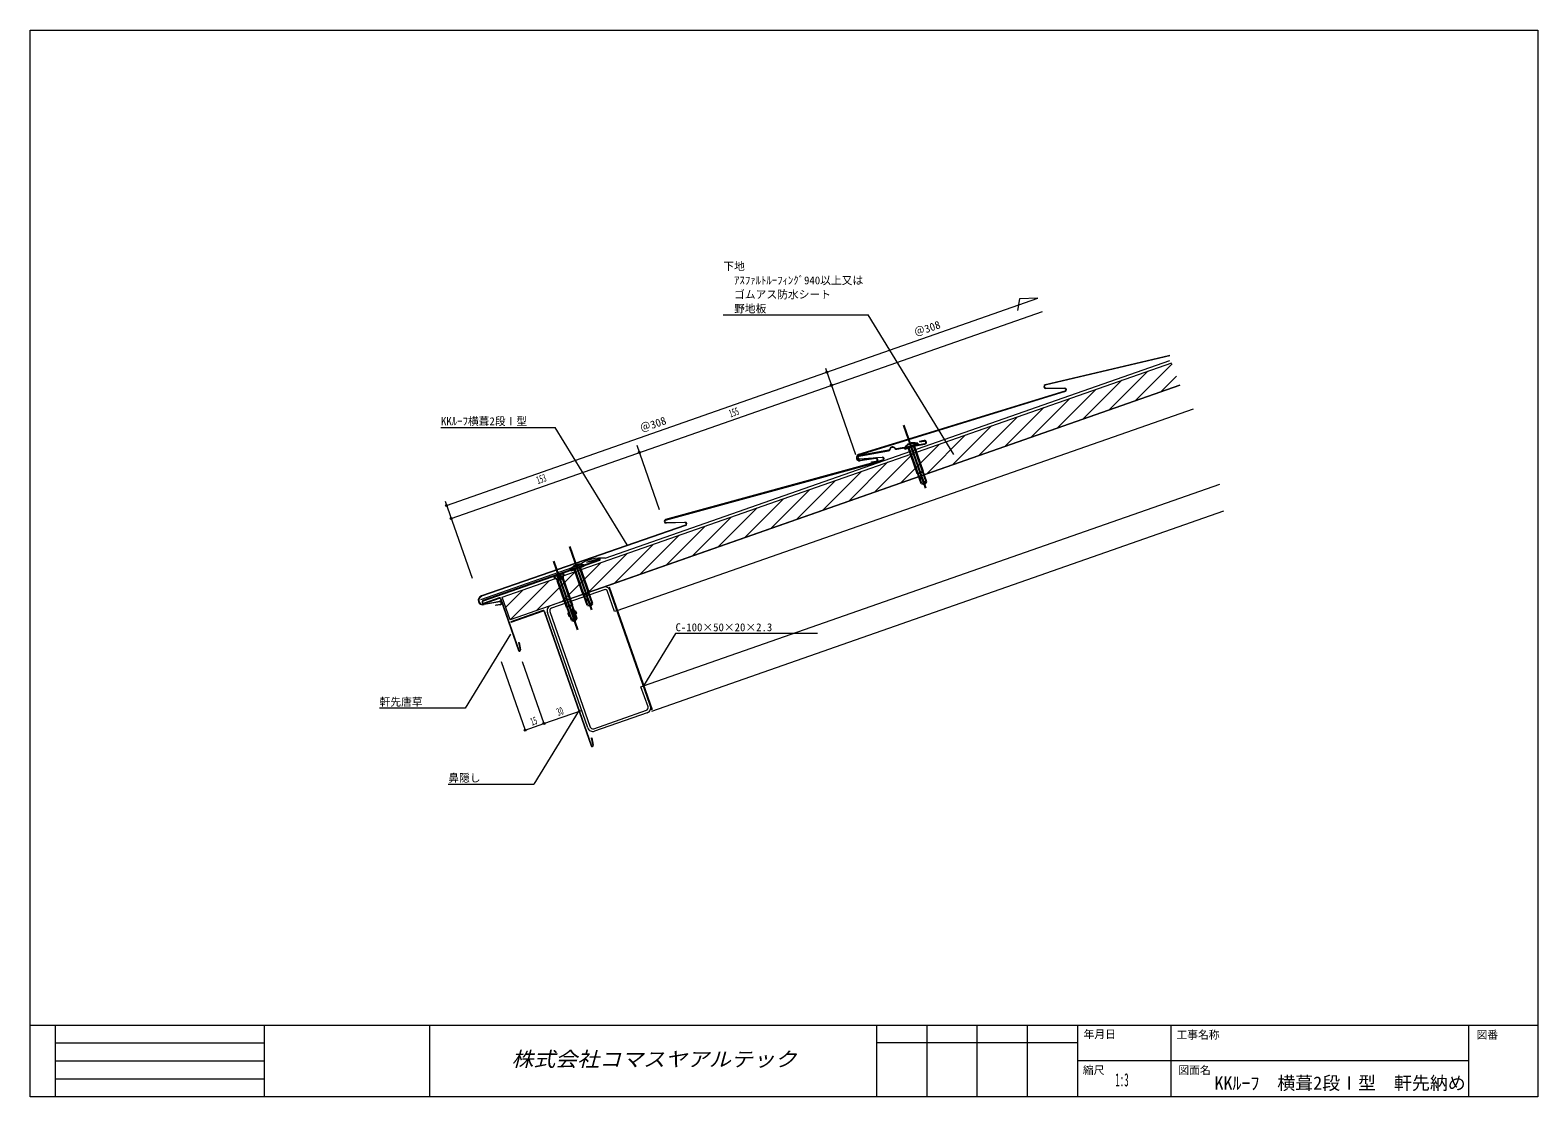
# Model space of a CAD drawing. Units: millimetres, scale not verified. Extents: x -567 to 1761, y -2125 to 401.
# Drawn here: x -567 to 567, y -401 to 401 of the extents above; entities that cross this region are included whole.
import ezdxf
from ezdxf.enums import TextEntityAlignment as Align

# ---------------------------------------------------------------- set-up
doc = ezdxf.new("R2010")
doc.units = ezdxf.units.MM
doc.header["$LTSCALE"] = 3
doc.header["$PDMODE"] = 32
doc.header["$PDSIZE"] = 1.5
for name, color, linetype, lineweight in [('0-0_0', 7, 'Continuous', 18), ('0-1_LAYER001', 7, 'Continuous', 18), ('0-2_LAYER003', 7, 'Continuous', 18), ('0-4_LAYER006', 4, 'Continuous', 18), ('0-5_LAYER007', 4, 'Continuous', 18), ('0-6_LAYER008', 3, 'Continuous', 18)]:
    doc.layers.add(name, color=color, linetype=linetype, lineweight=lineweight)
doc.layers.add('0-3_LAYER004', color=7, linetype='Continuous')
doc.styles.add('HG丸ｺﾞｼｯｸM-PRO', font='')
doc.styles.add('ＭＳ ゴシック', font='')
doc.styles.get('HG丸ｺﾞｼｯｸM-PRO').set_extended_font_data('HG丸ｺﾞｼｯｸM-PRO')
doc.styles.get('ＭＳ ゴシック').set_extended_font_data('MS Gothic')

# ---------------------------------------------------------------- blocks, each defined once
blk = doc.blocks.new('GROUP_17')
at = {"layer": '0-3_LAYER004'}
for p, q in [((-154.993, -49.951), (-173.053, 1.65)), ((-173.311, -9.724), (-165.76, -7.081)), ((-173.145, -10.196), (-170.167, -12.65)), ((-170.794, -8.843), (-168.909, -12.209)), ((-166.109, -11.229), (-170.451, -12.749)), ((-168.277, -7.962), (-167.651, -11.769)), ((-166.392, -11.328), (-165.594, -7.553)), ((-155.9, -41.306), (-166.392, -11.328)), ((-159.105, -31.239), (-166.109, -11.229)), ((-165.594, -7.553), (-165.76, -7.081)), ((-163.447, -32.759), (-170.451, -12.749)), ((-159.675, -42.627), (-170.167, -12.65)), ((-159.105, -31.239), (-163.447, -32.759)), ((-159.675, -42.627), (-157.312, -43.325)), ((-157.792, -40.266), (-159.448, -34.134)), ((-155.9, -41.306), (-157.312, -43.325))]:
    blk.add_line(p, q, dxfattribs=at)
for points in [[(-161.512, -37.379), (-162.298, -37.654), (-161.659, -39.478), (-160.874, -39.203)], [(-157.737, -36.057), (-156.952, -35.783), (-156.313, -37.607), (-157.098, -37.882)]]:
    blk.add_lwpolyline(points, dxfattribs=at)
for centre, radius, start, end in [((-171.31, -11.272), 2.128, 68.95838, 149.62171), ((-168.94, -10.103), 1.802, 65.54816, 153.03193), ((-166.366, -9.517), 2.111, 68.55755, 150.02254), ((-157.778, -43.596), 2.131, 81.44648, 152.95135), ((-178.368, -49.972), 24.674, 31.99767, 39.93432), ((-165.817, -43.091), 8.508, 358.42116, 19.39149)]:
    blk.add_arc(centre, radius, start, end, dxfattribs=at)
blk = doc.blocks.new('GROUP_18')
at = {"layer": '0-3_LAYER004'}
for p, q in [((-144.551, -34.8), (-161.162, 12.661)), ((-160.878, -4.799), (-150.496, -1.165)), ((-160.878, -4.799), (-160.352, -5.251)), ((-160.352, -5.251), (-150.626, -1.847)), ((-150.887, -23.658), (-157.66, -4.308)), ((-147.883, -31.334), (-157.376, -4.209)), ((-156.621, -1.301), (-156.367, -2.025)), ((-156.367, -2.025), (-155.752, -1.81)), ((-156.006, -1.085), (-155.752, -1.81)), ((-144.078, -30.098), (-153.601, -2.888)), ((-146.546, -22.138), (-153.318, -2.789)), ((-150.496, -1.165), (-150.626, -1.847)), ((-150.887, -23.658), (-146.546, -22.138)), ((-148.656, -27.61), (-148.819, -28.66)), ((-145.578, -31.864), (-146.166, -30.997))]:
    blk.add_line(p, q, dxfattribs=at)
blk.add_lwpolyline([(-147.883, -31.334), (-145.578, -31.864), (-144.078, -30.098)], dxfattribs=at)
for centre, radius, start, end in [((-152.115, -13.187), 12.13, 128.56452, 136.25333), ((-154.159, -7.578), 6.743, 75.1394, 144.91167), ((-152.115, -13.187), 12.13, 82.32676, 91.48654), ((-147.806, -27.798), 0.871, 13.16163, 167.57326), ((-138.475, -27.414), 8.484, 181.25186, 204.97744), ((-144.599, -31.761), 1.744, 72.60427, 153.98851)]:
    blk.add_arc(centre, radius, start, end, dxfattribs=at)
blk = doc.blocks.new('GROUP_19')
at = {"layer": '0-3_LAYER004'}
for p, q in [((106.651, 56.603), (90.04, 104.064)), ((90.324, 86.604), (100.706, 90.238)), ((90.324, 86.604), (90.851, 86.152)), ((90.851, 86.152), (100.576, 89.557)), ((100.315, 67.746), (93.543, 87.095)), ((103.319, 60.069), (93.826, 87.194)), ((94.581, 90.103), (94.835, 89.378)), ((94.835, 89.378), (95.45, 89.593)), ((95.196, 90.318), (95.45, 89.593)), ((107.125, 61.305), (97.601, 88.515)), ((104.656, 69.265), (97.884, 88.614)), ((100.706, 90.238), (100.576, 89.557)), ((100.315, 67.746), (104.656, 69.265)), ((102.546, 63.793), (102.383, 62.744)), ((105.624, 59.539), (105.036, 60.406))]:
    blk.add_line(p, q, dxfattribs=at)
blk.add_lwpolyline([(103.319, 60.069), (105.624, 59.539), (107.125, 61.305)], dxfattribs=at)
for centre, radius, start, end in [((99.087, 78.216), 12.13, 128.56452, 136.25333), ((97.043, 83.825), 6.743, 75.1394, 144.91167), ((99.087, 78.216), 12.13, 82.32676, 91.48654), ((103.397, 63.605), 0.871, 13.16163, 167.57326), ((112.727, 63.989), 8.484, 181.25186, 204.97744), ((106.603, 59.642), 1.744, 72.60427, 153.98851)]:
    blk.add_arc(centre, radius, start, end, dxfattribs=at)
blk = doc.blocks.new('GROUP_20')
at = {"layer": '0-0_0', "color": 1}
blk.add_lwpolyline([(105.549, 92.384), (101.827, 91.709), (101.89, 91.364), (105.611, 92.04)], dxfattribs=at)
blk = doc.blocks.new('GROUP_21')
at = {"layer": '0-0_0', "color": 1}
blk.add_lwpolyline([(69.351, 76.686), (65.905, 76.174), (65.854, 76.52), (69.3, 77.032)], dxfattribs=at)
blk = doc.blocks.new('GROUP_22')
at = {"layer": '0-0_0', "color": 1}
blk.add_lwpolyline([(-213.381, -31.069), (-216.807, -31.7), (-216.87, -31.356), (-213.444, -30.724)], dxfattribs=at)
blk = doc.blocks.new('GROUP_23')
at = {"layer": '0-5_LAYER007', "color": 7}
blk.add_lwpolyline([(-102.285, -107.765), (-107.571, -92.663), (-105.683, -92.002), (-100.397, -107.104)], dxfattribs=at)
blk = doc.blocks.new('GROUP_24')
at = {"layer": '0-5_LAYER007', "color": 7}
blk.add_lwpolyline([(-130.79, -20.269), (-125.504, -35.371), (-127.392, -36.031)], dxfattribs=at)

msp = doc.modelspace()

# ---------------------------------------------------------------- linework, layer by layer
at = {"layer": '0-0_0', "color": 4}
for p, q in [((-253.819, 43.693), (190.911, 199.348)), ((-250.378, 33.86), (194.352, 189.515)), ((-45.655, 186.844), (63.334, 186.844)), ((127.711, 81.95), (63.334, 186.844)), ((31.09, 146.874), (53.858, 81.824)), ((-258, 102.193), (-172.185, 102.193)), ((-118.028, 13.95), (-172.185, 102.193)), ((-110.771, 89.046), (-93.811, 40.59)), ((-254.899, 46.778), (-234.659, -11.05)), ((-81.562, -52.7), (-105.683, -92.002)), ((25.219, -52.7), (-81.562, -52.7)), ((-212.757, -73.649), (-194.682, -125.294)), ((-196.865, -73.649), (-180.524, -120.338)), ((-154.028, -110.323), (-188.187, -165.981)), ((-180.524, -120.338), (-152.208, -110.428)), ((-194.682, -125.294), (-180.524, -120.338)), ((-252.477, -165.981), (-188.187, -165.981))]:
    msp.add_line(p, q, dxfattribs=at)
at = {"layer": '0-0_0', "color": 1}
for p, q in [((290.26, 156.461), (196.468, 134.306)), ((290.26, 156.101), (196.549, 133.966)), ((211.251, 129.578), (56.135, 81.824)), ((211.355, 129.244), (56.239, 81.489)), ((211.028, 131.551), (196.77, 131.643)), ((196.772, 131.993), (211.03, 131.901)), ((101.827, 91.709), (105.549, 92.384)), ((78.631, 85.109), (56.491, 81.089)), ((56.553, 80.745), (78.693, 84.764)), ((56.802, 78.763), (73.851, 79.956)), ((73.875, 79.607), (56.826, 78.414)), ((79.397, 85.766), (79.508, 86.084)), ((79.728, 85.651), (79.838, 85.97)), ((83.483, 86.333), (83.268, 86.593)), ((83.752, 86.556), (83.537, 86.816)), ((105.968, 90.072), (84.701, 86.211)), ((84.763, 85.866), (106.031, 89.728)), ((74.209, 77.645), (-89.099, 32.999)), ((-89.006, 32.662), (74.301, 77.307)), ((57.127, 77.601), (68.955, 79.356)), ((69.007, 79.01), (57.178, 77.255)), ((-74.16, 28.79), (-227.515, -24.349)), ((-74.044, 28.46), (-227.399, -24.679)), ((-88.714, 30.698), (-74.462, 31.104)), ((-74.452, 30.754), (-88.704, 30.348)), ((-225.63, -30.58), (-213.87, -28.413)), ((-213.807, -28.758), (-225.567, -30.924))]:
    msp.add_line(p, q, dxfattribs=at)
at = {"layer": '0-0_0', "color": 3}
for p, q in [((-226.215, -27.69), (-138.718, 2.934)), ((-148.34, 1.101), (-148.242, 0.714)), ((-138.778, 3.117), (-148.242, 0.714)), ((-214.112, -26.221), (-225.499, -30.207)), ((-213.347, -26.589), (-199.777, -65.361)), ((-181.308, -35.408), (-205.502, -43.876)), ((-205.502, -43.876), (-205.37, -44.253)), ((-180.404, -36.151), (-145.071, -137.101)), ((-199.635, -59.456), (-199.252, -59.382)), ((-199.252, -59.382), (-198.182, -64.892)), ((-144.936, -131.198), (-144.543, -131.122)), ((-144.543, -131.122), (-143.473, -136.632))]:
    msp.add_line(p, q, dxfattribs=at)
at = {"layer": '0-0_0'}
msp.add_line((-391.077, -346.95), (-391.077, -400.95), dxfattribs=at)
at = {"layer": '0-0_0', "color": 4}
for points in [[(190.911, 199.348), (177.1, 199.05), (175.6, 190.15)], [(-205.733, -53.17), (-239.892, -108.827), (-304.181, -108.827)]]:
    msp.add_lwpolyline(points, dxfattribs=at)
at = {"layer": '0-0_0', "color": 1}
for centre, radius, start, end in [((196.779, 132.993), 1.35, 103.28965, 269.63372), ((196.779, 132.993), 1, 103.28999, 269.63277), ((211.021, 130.551), 1, 283.28999, 89.63277), ((211.021, 130.551), 1.35, 283.28965, 89.63372), ((105.79, 91.056), 1.35, 280.29004, 100.29004), ((105.79, 91.056), 1, 280.28993, 100.28993), ((56.833, 79.58), 2.35, 107.28826, 278.44095), ((56.833, 79.58), 2, 107.2905, 278.43856), ((56.732, 79.761), 1.35, 100.28916, 274.0022), ((56.732, 79.761), 1, 100.28885, 274.00318), ((73.945, 78.609), 1.35, 285.28784, 94.0029), ((73.945, 78.609), 1, 285.28945, 94.00093), ((78.452, 86.093), 1, 280.29004, 340.89859), ((78.452, 86.093), 1.35, 280.28991, 340.89927), ((81.728, 85.315), 2.35, 39.6808, 160.89948), ((81.728, 85.315), 2, 39.68147, 160.89894), ((84.522, 87.195), 1.35, 219.68011, 280.28951), ((84.522, 87.195), 1, 219.68091, 280.29089), ((69.152, 78.021), 1.35, 278.497, 98.38112), ((69.155, 78.021), 1, 278.34942, 98.5286), ((-88.743, 31.697), 1.35, 105.28965, 271.63372), ((-88.743, 31.697), 1, 105.28999, 271.63277), ((-74.424, 29.755), 1.35, 285.28965, 91.63372), ((-74.424, 29.755), 1, 285.28999, 91.63277), ((-226.517, -27.63), 3.429, 106.92374, 286.08858), ((-226.517, -27.63), 3.029, 106.92374, 286.08858), ((-213.627, -29.741), 1.35, 280.497, 100.38112), ((-213.624, -29.741), 1, 280.34942, 100.5286)]:
    msp.add_arc(centre, radius, start, end, dxfattribs=at)
at = {"layer": '0-0_0', "color": 3}
for centre, radius, start, end in [((-138.74, 3.027), 0.106, 283.88049, 112.14705), ((-225.878, -28.955), 1.313, 102.92273, 286.8577), ((-213.914, -26.788), 0.6, 19.29005, 109.29005), ((-180.977, -36.351), 1, 19.29005, 109.29005), ((-180.97, -36.349), 0.6, 19.29005, 109.29005), ((-198.97, -65.136), 0.838, 192.248, 22.76964), ((-144.271, -136.879), 0.835, 192.248, 22.76964)]:
    msp.add_arc(centre, radius, start, end, dxfattribs=at)
at = {"layer": '0-0_0', "color": 4}
for p in [(32.17, 143.789), (35.611, 133.956), (-108.799, 83.412), (-253.819, 43.693), (-250.378, 33.86), (-194.682, -125.294), (-180.524, -120.338)]:
    msp.add_point(p, dxfattribs=at)
at = {"layer": '0-1_LAYER001', "color": 1}
msp.add_line((-216.658, -31.154), (-212.69, -30.647), dxfattribs=at)
at = {"layer": '0-2_LAYER003'}
for p, q in [((-567, -346.95), (567, -346.95)), ((-548.1, -346.95), (-548.1, -400.95)), ((-266.54, -346.95), (-266.54, -400.95)), ((69.525, -346.95), (69.525, -400.95)), ((107.325, -346.95), (107.325, -400.95)), ((145.125, -346.95), (145.125, -400.95)), ((182.925, -346.95), (182.925, -400.95)), ((220.725, -346.95), (220.725, -400.95)), ((290.925, -346.95), (290.925, -400.95)), ((514.857, -346.95), (514.857, -400.95)), ((-548.1, -360.45), (-391.077, -360.45)), ((220.725, -360.45), (69.525, -360.45)), ((-548.1, -373.95), (-391.077, -373.95)), ((514.857, -373.95), (220.725, -373.95)), ((-548.1, -387.45), (-391.077, -387.45))]:
    msp.add_line(p, q, dxfattribs=at)
msp.add_lwpolyline([(-567, 400.95), (567, 400.95), (567, -400.95), (-567, -400.95)], close=True, dxfattribs=at)
at = {"layer": '0-3_LAYER004'}
msp.add_line((-131.648, -17.815), (-99.366, -110.05), dxfattribs=at)
at = {"layer": '0-4_LAYER006'}
for p, q in [((-134.422, 3.887), (290.26, 152.526)), ((-153.763, -1.211), (-228.214, -27.269))]:
    msp.add_line(p, q, dxfattribs=at)
msp.add_arc((-138.104, -22.368), 26.513, 82.01592, 126.19992, dxfattribs=at)
at = {"layer": '0-5_LAYER007'}
for p, q in [((-211.977, -25.376), (291.766, 150.934)), ((263.893, 122.108), (292.013, 150.228)), ((224.73, 108.401), (254.069, 137.74)), ((244.311, 115.254), (273.651, 144.594)), ((283.474, 128.961), (295.313, 140.8)), ((205.149, 101.547), (234.488, 130.887)), ((165.986, 87.84), (195.325, 117.18)), ((185.567, 94.694), (214.907, 124.033)), ((126.823, 74.133), (156.162, 103.473)), ((146.404, 80.987), (175.744, 110.326)), ((107.241, 67.28), (136.581, 96.619)), ((68.079, 53.573), (97.418, 82.912)), ((87.66, 60.426), (117, 89.766)), ((28.916, 39.866), (58.255, 69.205)), ((48.497, 46.719), (77.837, 76.059)), ((9.334, 33.012), (38.674, 62.352)), ((-29.828, 19.305), (-0.489, 48.645)), ((-10.247, 26.159), (19.092, 55.498)), ((-68.991, 5.598), (-39.652, 34.938)), ((-49.41, 12.452), (-20.07, 41.791)), ((-88.573, -1.255), (-59.233, 28.084)), ((-127.736, -14.962), (-98.396, 14.377)), ((-108.154, -8.109), (-78.815, 21.231)), ((-166.898, -28.669), (-137.559, 0.67)), ((-147.317, -21.816), (-117.977, 7.524)), ((-186.48, -35.523), (-157.14, -6.183)), ((-209.336, -32.923), (-196.303, -19.89)), ((-206.036, -42.351), (-176.722, -13.037))]:
    msp.add_line(p, q, dxfattribs=at)
at = {"layer": '0-5_LAYER007', "color": 7}
for p, q in [((-135.886, -17.815), (297.712, 133.945)), ((-125.504, -35.371), (308.095, 116.389)), ((-105.683, -92.002), (327.916, 59.757)), ((-99.366, -110.981), (330.747, 39.559)), ((-175.528, -31.69), (-135.886, -17.815)), ((-135.226, -19.703), (-174.868, -33.577)), ((-127.392, -36.031), (-132.677, -20.93)), ((-147.59, -123.621), (-177.982, -36.787)), ((-176.095, -36.126), (-145.703, -122.961)), ((-143.154, -124.188), (-103.512, -110.313)), ((-102.851, -112.201), (-142.493, -126.076))]:
    msp.add_line(p, q, dxfattribs=at)
at = {"layer": '0-5_LAYER007'}
msp.add_lwpolyline([(297.712, 133.945), (-206.031, -42.366), (-211.977, -25.376)], dxfattribs=at)
at = {"layer": '0-5_LAYER007', "color": 7}
for centre, radius, start, end in [((-134.565, -21.59), 4, 19.29, 109.29009), ((-134.565, -21.59), 2, 19.29, 109.29009), ((-174.207, -35.465), 4, 109.29, 199.29009), ((-174.207, -35.465), 2, 109.29, 199.29009), ((-104.173, -108.425), 2, 289.28991, 19.29005), ((-104.173, -108.425), 4, 289.29, 19.29005), ((-143.815, -122.3), 4, 199.29, 289.29009), ((-143.815, -122.3), 2, 199.28991, 289.29019)]:
    msp.add_arc(centre, radius, start, end, dxfattribs=at)
at = {"layer": '0-6_LAYER008'}
for p, q in [((-226.081, -28.071), (-138.62, 2.54)), ((-138.929, 3.491), (-148.34, 1.101)), ((-214.244, -25.844), (-225.615, -29.824)), ((-212.97, -26.457), (-199.399, -65.229)), ((-181.169, -35.783), (-205.37, -44.253)), ((-180.034, -36.021), (-144.701, -136.972)), ((-199.635, -59.456), (-198.565, -64.966)), ((-144.936, -131.198), (-143.866, -136.708))]:
    msp.add_line(p, q, dxfattribs=at)
for centre, radius, start, end in [((-138.74, 3.027), 0.501, 283.88049, 112.14705), ((-225.878, -28.955), 0.907, 102.92273, 286.8577), ((-213.914, -26.788), 1, 19.29005, 109.29005), ((-198.97, -65.136), 0.44, 192.248, 22.76964), ((-144.271, -136.879), 0.44, 192.248, 22.76964)]:
    msp.add_arc(centre, radius, start, end, dxfattribs=at)

# ---------------------------------------------------------------- block references
at = {"layer": '0-0_0'}
for name in ['GROUP_19', 'GROUP_20', 'GROUP_21', 'GROUP_18', 'GROUP_17', 'GROUP_22']:
    msp.add_blockref(name, (0, 0), dxfattribs=at)
at = {"layer": '0-5_LAYER007'}
for name in ['GROUP_24', 'GROUP_23']:
    msp.add_blockref(name, (0, 0), dxfattribs=at)

# ---------------------------------------------------------------- texts
at = {"layer": '0-0_0', "style": 'ＭＳ ゴシック', "width": 0.5}
for s, p in [('155', (-39.607, 107.996)), ('153', (-184.426, 57.957)), ('30', (-169.219, -116.39)), ('15', (-188.984, -123.656))]:
    msp.add_text(s, height=5.938, rotation=19.29, dxfattribs=at).set_placement(p, align=Align.BOTTOM_LEFT)
at = {"layer": '0-0_0', "color": 3, "style": 'HG丸ｺﾞｼｯｸM-PRO', "oblique": 15, "width": 1.1}
msp.add_text('株式会社コマスヤアルテック', height=11, dxfattribs=at).set_placement((-205.007, -381.45), align=Align.BOTTOM_LEFT)
at = {"layer": '0-1_LAYER001', "style": 'ＭＳ ゴシック'}
for s, p in [('下地', (-45.655, 218.745)), ('\u3000ｱｽﾌｧﾙﾄﾙｰﾌｨﾝｸﾞ940以上又は', (-45.655, 208.111)), ('\u3000ゴムアス防水シート', (-45.655, 197.478)), ('\u3000野地板', (-45.655, 186.844)), ('㏍ﾙｰﾌ横葺2段Ⅰ型', (-258, 102.193)), ('C-100×50×20×2.3', (-81.562, -52.7)), ('軒先唐草', (-304.181, -108.827)), ('鼻隠し', (-252.477, -165.981))]:
    msp.add_text(s, height=5.938, dxfattribs=at).set_placement(p, align=Align.BOTTOM_LEFT)
for p in [(99.781, 168.783), (-106.435, 96.704)]:
    msp.add_text('＠308', height=5.938, rotation=19.29, dxfattribs=at).set_placement(p, align=Align.BOTTOM_LEFT)
at = {"layer": '0-2_LAYER003', "style": 'ＭＳ ゴシック'}
for s, height, p in [('年月日', 5.938, (225.35, -358.65)), ('工事名称', 5.938, (295.2, -359.05)), ('図番', 5.938, (520.9, -359.1)), ('縮尺', 5.938, (224.8, -385.65)), ('図面名', 5.938, (296.65, -385.65)), ('㏍ﾙｰﾌ\u3000横葺2段Ⅰ型\u3000軒先納め', 9.897, (323.803, -398.492))]:
    msp.add_text(s, height=height, dxfattribs=at).set_placement(p, align=Align.BOTTOM_LEFT)
at = {"layer": '0-2_LAYER003', "style": 'ＭＳ ゴシック', "width": 0.5}
msp.add_text('1:3', height=9.897, dxfattribs=at).set_placement((249.15, -396.05), align=Align.BOTTOM_LEFT)

doc.saveas('drawing.dxf')
